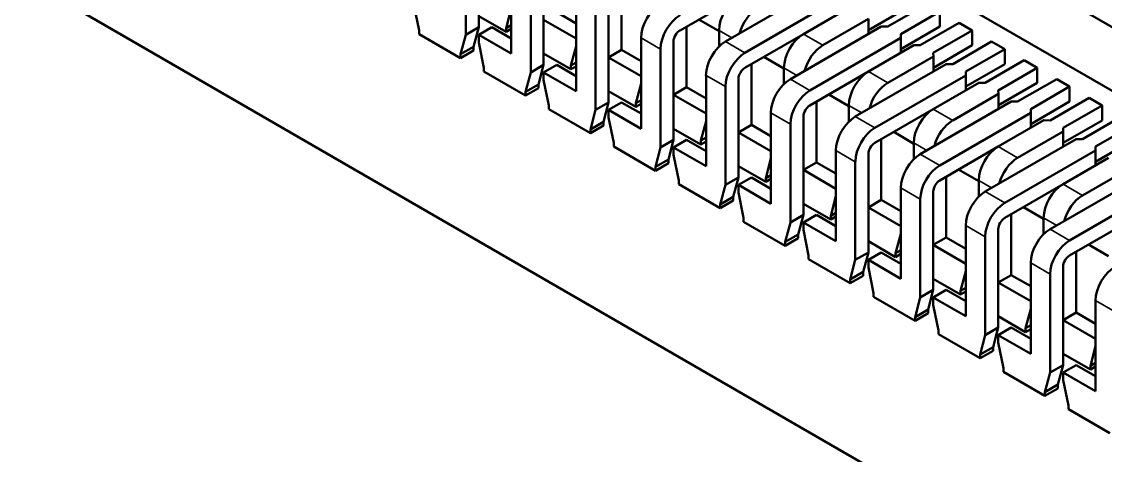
# Model space of a CAD drawing. Header units: millimetres. Extents: x 3137 to 5094, y 789 to 1822.
# Drawn here: x 3994.43 to 4006.23, y 1499.65 to 1504.37 of the extents above; entities that cross this region are included whole.
import ezdxf

# ---------------------------------------------------------------- set-up
doc = ezdxf.new("R2010")
doc.units = ezdxf.units.MM
doc.header["$LTSCALE"] = 1.8
doc.layers.add('외형선(ISO)', color=7, linetype='Continuous', lineweight=50)
doc.layers.add('좁은 외형선(ISO)', color=7, linetype='Continuous', lineweight=35)

msp = doc.modelspace()

# ---------------------------------------------------------------- linework, layer by layer
at = {"layer": '외형선(ISO)'}
for p, q in [((4024.159, 1494.006), (3994.602, 1511.07)), ((3994.001, 1510.723), (4023.558, 1493.659)), ((3990.996, 1506.841), (4019.987, 1490.103)), ((3999.269, 1505.298), (3999.269, 1504.228)), ((3999.41, 1505.38), (3999.41, 1504.31)), ((3999.764, 1505.012), (3999.764, 1504.024)), ((4000.117, 1504.971), (4000.117, 1503.902)), ((3999.976, 1504.89), (3999.976, 1503.82)), ((4000.966, 1504.065), (4000.966, 1504.726)), ((4003.087, 1504.726), (4002.097, 1504.155)), ((4000.471, 1504.604), (4000.471, 1503.616)), ((4002.239, 1504.645), (4001.602, 1504.277)), ((4002.309, 1504.032), (4003.299, 1504.604)), ((3998.703, 1504.555), (3998.76, 1504.277)), ((3999.707, 1504.302), (3999.764, 1504.514)), ((4000.471, 1504.351), (4000.259, 1504.473)), ((4000.683, 1504.481), (4000.683, 1503.412)), ((4000.824, 1504.563), (4000.824, 1503.493)), ((4003.441, 1504.522), (4002.946, 1504.236)), ((4004.077, 1504.522), (4003.655, 1504.279)), ((4003.865, 1504.318), (4004.289, 1504.563)), ((4004.431, 1504.481), (4004.006, 1504.236)), ((4004.431, 1504.318), (4004.431, 1504.481)), ((3999.707, 1504.261), (3999.41, 1504.432)), ((4000.471, 1504.187), (4000.117, 1504.391)), ((4002.027, 1504.269), (4001.807, 1504.396)), ((4003.158, 1504.114), (4003.655, 1504.401)), ((4003.655, 1504.238), (4003.655, 1504.401)), ((4004.643, 1504.359), (4004.219, 1504.114)), ((4004.784, 1504.277), (4004.643, 1504.359)), ((3998.76, 1504.236), (3998.76, 1504.277)), ((3999.212, 1503.975), (3998.76, 1504.236)), ((3999.41, 1504.31), (3999.269, 1504.228)), ((3999.354, 1504.097), (3999.41, 1504.31)), ((3999.41, 1504.228), (3999.552, 1504.31)), ((3999.764, 1504.187), (3999.552, 1504.31)), ((3999.707, 1504.302), (3999.764, 1504.334)), ((3999.707, 1504.302), (3999.707, 1504.261)), ((3999.764, 1504.293), (3999.707, 1504.261)), ((4001.673, 1503.657), (4001.673, 1504.318)), ((4002.027, 1504.277), (4002.027, 1504.1)), ((4002.946, 1504.236), (4002.309, 1503.869)), ((4003.794, 1504.318), (4002.804, 1503.747)), ((4003.865, 1504.318), (4003.794, 1504.318)), ((4004.006, 1504.073), (4004.431, 1504.318)), ((4004.006, 1504.196), (4004.006, 1504.236)), ((4004.784, 1504.277), (4004.36, 1504.032)), ((4004.784, 1504.277), (4004.784, 1504.114)), ((3999.212, 1504.016), (3999.269, 1504.228)), ((3999.764, 1504.024), (3999.41, 1504.228)), ((3999.41, 1504.146), (3999.41, 1504.228)), ((3999.41, 1504.146), (3999.467, 1503.869)), ((4001.178, 1504.196), (4001.178, 1503.207)), ((4001.532, 1504.155), (4001.532, 1503.085)), ((4003.017, 1503.624), (4004.006, 1504.196)), ((4004.006, 1504.032), (4004.006, 1504.196)), ((4004.572, 1503.91), (4004.996, 1504.155)), ((4005.138, 1504.073), (4004.996, 1504.155)), ((3999.212, 1504.016), (3999.354, 1504.097)), ((3999.354, 1504.057), (3999.212, 1503.975)), ((3999.212, 1503.975), (3999.212, 1504.016)), ((3999.354, 1504.097), (3999.354, 1504.057)), ((4000.414, 1503.853), (4000.117, 1504.024)), ((4000.414, 1503.893), (4000.471, 1504.106)), ((4000.824, 1503.983), (4000.966, 1504.065)), ((4001.178, 1503.942), (4000.966, 1504.065)), ((4001.39, 1504.073), (4001.39, 1503.003)), ((4004.148, 1504.114), (4003.653, 1503.828)), ((4004.148, 1504.114), (4004.219, 1504.114)), ((4004.36, 1504.032), (4004.362, 1503.993)), ((4004.784, 1504.114), (4004.362, 1503.87)), ((4005.138, 1504.073), (4004.714, 1503.828)), ((4005.138, 1503.91), (4005.138, 1504.073)), ((4000.117, 1503.902), (3999.976, 1503.82)), ((4000.061, 1503.689), (4000.117, 1503.902)), ((4000.117, 1503.82), (4000.259, 1503.902)), ((4000.471, 1503.779), (4000.259, 1503.902)), ((4000.414, 1503.893), (4000.471, 1503.926)), ((4000.414, 1503.893), (4000.414, 1503.853)), ((4000.471, 1503.885), (4000.414, 1503.853)), ((4001.178, 1503.779), (4000.824, 1503.983)), ((4002.38, 1503.248), (4002.38, 1503.91)), ((4002.734, 1503.861), (4002.514, 1503.987)), ((4004.501, 1503.91), (4003.511, 1503.338)), ((4003.865, 1503.706), (4004.362, 1503.993)), ((4004.362, 1503.829), (4004.362, 1503.993)), ((4004.572, 1503.91), (4004.501, 1503.91)), ((4004.714, 1503.665), (4005.138, 1503.91)), ((4005.35, 1503.951), (4004.926, 1503.706)), ((4005.491, 1503.869), (4005.35, 1503.951)), ((3999.467, 1503.828), (3999.467, 1503.869)), ((3999.919, 1503.567), (3999.467, 1503.828)), ((3999.919, 1503.608), (3999.976, 1503.82)), ((4000.471, 1503.616), (4000.117, 1503.82)), ((4000.117, 1503.738), (4000.117, 1503.82)), ((4001.885, 1503.787), (4001.885, 1502.799)), ((4002.734, 1503.869), (4002.734, 1503.692)), ((4003.653, 1503.828), (4003.017, 1503.461)), ((4003.724, 1503.216), (4004.714, 1503.787)), ((4004.714, 1503.787), (4004.714, 1503.828)), ((4004.714, 1503.624), (4004.714, 1503.787)), ((4005.491, 1503.869), (4005.067, 1503.624)), ((4005.491, 1503.869), (4005.491, 1503.706)), ((3999.919, 1503.608), (4000.061, 1503.689)), ((4000.061, 1503.648), (3999.919, 1503.567)), ((4000.061, 1503.689), (4000.061, 1503.648)), ((4000.117, 1503.738), (4000.174, 1503.461)), ((4001.121, 1503.485), (4001.178, 1503.697)), ((4001.532, 1503.575), (4001.673, 1503.657)), ((4001.885, 1503.534), (4001.673, 1503.657)), ((4002.097, 1503.665), (4002.097, 1502.595)), ((4002.239, 1503.747), (4002.239, 1502.677)), ((4004.855, 1503.706), (4004.36, 1503.42)), ((4004.855, 1503.706), (4004.926, 1503.706)), ((4005.491, 1503.706), (4005.069, 1503.462)), ((4005.279, 1503.502), (4005.704, 1503.747)), ((4005.845, 1503.665), (4005.421, 1503.42)), ((4005.845, 1503.665), (4005.704, 1503.747)), ((4005.845, 1503.502), (4005.845, 1503.665)), ((3999.919, 1503.567), (3999.919, 1503.608)), ((4001.121, 1503.444), (4000.824, 1503.616)), ((4001.885, 1503.371), (4001.532, 1503.575)), ((4003.441, 1503.452), (4003.221, 1503.579)), ((4004.572, 1503.297), (4005.069, 1503.585)), ((4005.067, 1503.624), (4005.069, 1503.585)), ((4005.069, 1503.421), (4005.069, 1503.585)), ((4006.057, 1503.542), (4005.633, 1503.297)), ((4006.199, 1503.461), (4006.057, 1503.542)), ((4000.174, 1503.42), (4000.174, 1503.461)), ((4000.626, 1503.158), (4000.174, 1503.42)), ((4000.626, 1503.199), (4000.683, 1503.412)), ((4000.824, 1503.493), (4000.683, 1503.412)), ((4000.768, 1503.281), (4000.824, 1503.493)), ((4000.824, 1503.412), (4000.966, 1503.493)), ((4001.178, 1503.207), (4000.824, 1503.412)), ((4000.824, 1503.33), (4000.824, 1503.412)), ((4001.178, 1503.371), (4000.966, 1503.493)), ((4001.121, 1503.485), (4001.178, 1503.518)), ((4001.121, 1503.485), (4001.121, 1503.444)), ((4001.178, 1503.477), (4001.121, 1503.444)), ((4003.087, 1502.84), (4003.087, 1503.502)), ((4003.441, 1503.461), (4003.441, 1503.283)), ((4004.36, 1503.42), (4003.724, 1503.053)), ((4005.209, 1503.502), (4004.219, 1502.93)), ((4005.279, 1503.502), (4005.209, 1503.502)), ((4005.421, 1503.257), (4005.845, 1503.502)), ((4005.421, 1503.379), (4005.421, 1503.42)), ((4006.199, 1503.461), (4005.774, 1503.216)), ((4006.199, 1503.461), (4006.199, 1503.297)), ((4000.824, 1503.33), (4000.881, 1503.052)), ((4002.592, 1503.379), (4002.592, 1502.391)), ((4002.946, 1503.338), (4002.946, 1502.269)), ((4004.431, 1502.808), (4005.421, 1503.379)), ((4005.563, 1503.298), (4005.067, 1503.012)), ((4005.421, 1503.216), (4005.421, 1503.379)), ((4005.563, 1503.298), (4005.633, 1503.297)), ((4006.199, 1503.297), (4005.776, 1503.054)), ((4005.986, 1503.093), (4006.411, 1503.338)), ((4000.626, 1503.199), (4000.768, 1503.281)), ((4000.768, 1503.24), (4000.626, 1503.158)), ((4000.626, 1503.158), (4000.626, 1503.199)), ((4000.768, 1503.281), (4000.768, 1503.24)), ((4001.829, 1503.036), (4001.532, 1503.207)), ((4001.829, 1503.077), (4001.885, 1503.289)), ((4002.239, 1503.167), (4002.38, 1503.248)), ((4002.592, 1503.126), (4002.38, 1503.248)), ((4002.804, 1503.257), (4002.804, 1502.187)), ((4005.279, 1502.889), (4005.776, 1503.176)), ((4005.774, 1503.216), (4005.776, 1503.176)), ((4005.776, 1503.013), (4005.776, 1503.176)), ((4006.552, 1503.257), (4006.128, 1503.012)), ((4001.532, 1503.085), (4001.39, 1503.003)), ((4001.475, 1502.873), (4001.532, 1503.085)), ((4001.532, 1503.003), (4001.673, 1503.085)), ((4001.885, 1502.963), (4001.673, 1503.085)), ((4001.829, 1503.077), (4001.885, 1503.11)), ((4001.829, 1503.077), (4001.829, 1503.036)), ((4001.885, 1503.069), (4001.829, 1503.036)), ((4002.592, 1502.963), (4002.239, 1503.167)), ((4003.794, 1502.432), (4003.794, 1503.093)), ((4004.148, 1503.044), (4003.929, 1503.171)), ((4005.916, 1503.093), (4004.926, 1502.522)), ((4005.986, 1503.093), (4005.916, 1503.093)), ((4006.128, 1502.848), (4006.552, 1503.093)), ((4000.881, 1503.012), (4000.881, 1503.052)), ((4001.334, 1502.75), (4000.881, 1503.012)), ((4001.334, 1502.791), (4001.39, 1503.003)), ((4001.885, 1502.799), (4001.532, 1503.003)), ((4001.532, 1502.922), (4001.532, 1503.003)), ((4003.299, 1502.971), (4003.299, 1501.983)), ((4004.148, 1503.053), (4004.148, 1502.875)), ((4005.067, 1503.012), (4004.431, 1502.644)), ((4005.138, 1502.399), (4006.128, 1502.971)), ((4006.128, 1502.971), (4006.128, 1503.012)), ((4006.128, 1502.808), (4006.128, 1502.971)), ((4001.334, 1502.791), (4001.475, 1502.873)), ((4001.475, 1502.832), (4001.334, 1502.75)), ((4001.475, 1502.873), (4001.475, 1502.832)), ((4001.532, 1502.922), (4001.588, 1502.644)), ((4002.536, 1502.669), (4002.592, 1502.881)), ((4002.946, 1502.758), (4003.087, 1502.84)), ((4003.299, 1502.718), (4003.087, 1502.84)), ((4003.511, 1502.848), (4003.511, 1501.779)), ((4003.653, 1502.93), (4003.653, 1501.86)), ((4006.27, 1502.889), (4005.774, 1502.603)), ((4001.334, 1502.75), (4001.334, 1502.791)), ((4002.536, 1502.628), (4002.239, 1502.799)), ((4002.536, 1502.669), (4002.592, 1502.701)), ((4003.299, 1502.554), (4002.946, 1502.758)), ((4004.855, 1502.636), (4004.636, 1502.763)), ((4005.986, 1502.481), (4006.484, 1502.768)), ((4001.588, 1502.603), (4001.588, 1502.644)), ((4002.041, 1502.342), (4001.588, 1502.603)), ((4002.041, 1502.383), (4002.097, 1502.595)), ((4002.239, 1502.677), (4002.097, 1502.595)), ((4002.182, 1502.464), (4002.239, 1502.677)), ((4002.239, 1502.595), (4002.38, 1502.677)), ((4002.592, 1502.391), (4002.239, 1502.595)), ((4002.239, 1502.513), (4002.239, 1502.595)), ((4002.592, 1502.554), (4002.38, 1502.677)), ((4002.536, 1502.669), (4002.536, 1502.628)), ((4002.592, 1502.66), (4002.536, 1502.628)), ((4004.501, 1502.024), (4004.501, 1502.685)), ((4004.855, 1502.644), (4004.855, 1502.467)), ((4005.774, 1502.603), (4005.138, 1502.236)), ((4006.623, 1502.685), (4005.633, 1502.114)), ((4002.041, 1502.383), (4002.182, 1502.464)), ((4002.182, 1502.464), (4002.182, 1502.424)), ((4002.239, 1502.513), (4002.295, 1502.236)), ((4003.243, 1502.26), (4003.299, 1502.473)), ((4004.006, 1502.563), (4004.006, 1501.574)), ((4004.36, 1502.522), (4004.36, 1501.452)), ((4005.845, 1501.991), (4006.835, 1502.563)), ((4002.182, 1502.424), (4002.041, 1502.342)), ((4002.041, 1502.342), (4002.041, 1502.383)), ((4003.243, 1502.22), (4002.946, 1502.391)), ((4003.653, 1502.35), (4003.794, 1502.432)), ((4004.006, 1502.146), (4003.653, 1502.35)), ((4004.006, 1502.309), (4003.794, 1502.432)), ((4004.219, 1502.44), (4004.219, 1501.37)), ((4005.562, 1502.228), (4005.343, 1502.354)), ((4002.295, 1502.195), (4002.295, 1502.236)), ((4002.946, 1502.269), (4002.804, 1502.187)), ((4002.889, 1502.056), (4002.946, 1502.269)), ((4002.946, 1502.187), (4003.087, 1502.269)), ((4003.299, 1502.146), (4003.087, 1502.269)), ((4003.243, 1502.26), (4003.299, 1502.293)), ((4003.243, 1502.26), (4003.243, 1502.22)), ((4003.299, 1502.252), (4003.243, 1502.22)), ((4005.209, 1501.615), (4005.209, 1502.277)), ((4005.562, 1502.236), (4005.562, 1502.059)), ((4002.748, 1501.934), (4002.295, 1502.195)), ((4002.748, 1501.975), (4002.804, 1502.187)), ((4003.299, 1501.983), (4002.946, 1502.187)), ((4002.946, 1502.105), (4002.946, 1502.187)), ((4004.714, 1502.154), (4004.714, 1501.166)), ((4005.067, 1502.114), (4005.067, 1501.044)), ((4006.481, 1502.195), (4005.845, 1501.828)), ((4002.748, 1501.975), (4002.889, 1502.056)), ((4002.889, 1502.015), (4002.748, 1501.934)), ((4002.889, 1502.056), (4002.889, 1502.015)), ((4002.946, 1502.105), (4003.002, 1501.828)), ((4003.95, 1501.852), (4004.006, 1502.064)), ((4004.36, 1501.942), (4004.501, 1502.024)), ((4004.714, 1501.901), (4004.501, 1502.024)), ((4004.926, 1502.032), (4004.926, 1500.962)), ((4002.748, 1501.934), (4002.748, 1501.975)), ((4003.95, 1501.811), (4003.653, 1501.983)), ((4003.95, 1501.852), (4004.006, 1501.885)), ((4004.714, 1501.738), (4004.36, 1501.942)), ((4006.269, 1501.819), (4006.05, 1501.946)), ((4003.002, 1501.787), (4003.002, 1501.828)), ((4003.455, 1501.525), (4003.002, 1501.787)), ((4003.455, 1501.566), (4003.511, 1501.779)), ((4003.653, 1501.86), (4003.511, 1501.779)), ((4003.596, 1501.648), (4003.653, 1501.86)), ((4003.653, 1501.779), (4003.794, 1501.86)), ((4004.006, 1501.574), (4003.653, 1501.779)), ((4003.653, 1501.697), (4003.653, 1501.779)), ((4004.006, 1501.738), (4003.794, 1501.86)), ((4003.95, 1501.852), (4003.95, 1501.811)), ((4004.006, 1501.844), (4003.95, 1501.811)), ((4005.916, 1501.207), (4005.916, 1501.869)), ((4003.455, 1501.566), (4003.596, 1501.648)), ((4003.596, 1501.648), (4003.596, 1501.607)), ((4003.653, 1501.697), (4003.709, 1501.419)), ((4004.657, 1501.444), (4004.714, 1501.656)), ((4005.421, 1501.746), (4005.421, 1500.758)), ((4005.774, 1501.705), (4005.774, 1500.636)), ((4003.596, 1501.607), (4003.455, 1501.525)), ((4003.455, 1501.525), (4003.455, 1501.566)), ((4004.657, 1501.403), (4004.36, 1501.574)), ((4005.067, 1501.534), (4005.209, 1501.615)), ((4005.421, 1501.33), (4005.067, 1501.534)), ((4005.421, 1501.493), (4005.209, 1501.615)), ((4005.633, 1501.624), (4005.633, 1500.554)), ((4003.709, 1501.379), (4003.709, 1501.419)), ((4004.36, 1501.452), (4004.219, 1501.37)), ((4004.303, 1501.24), (4004.36, 1501.452)), ((4004.36, 1501.37), (4004.501, 1501.452)), ((4004.714, 1501.33), (4004.501, 1501.452)), ((4004.657, 1501.444), (4004.714, 1501.477)), ((4004.657, 1501.444), (4004.657, 1501.403)), ((4004.714, 1501.436), (4004.657, 1501.403)), ((4004.162, 1501.117), (4003.709, 1501.379)), ((4004.162, 1501.158), (4004.219, 1501.37)), ((4004.714, 1501.166), (4004.36, 1501.37)), ((4004.36, 1501.289), (4004.36, 1501.37)), ((4004.36, 1501.289), (4004.417, 1501.011)), ((4006.128, 1501.338), (4006.128, 1500.35)), ((4004.162, 1501.158), (4004.303, 1501.24)), ((4004.303, 1501.199), (4004.162, 1501.117)), ((4004.303, 1501.24), (4004.303, 1501.199)), ((4005.364, 1500.995), (4005.067, 1501.166)), ((4005.364, 1501.036), (4005.421, 1501.248)), ((4005.774, 1501.125), (4005.916, 1501.207)), ((4006.128, 1501.085), (4005.916, 1501.207)), ((4004.162, 1501.117), (4004.162, 1501.158)), ((4005.364, 1501.036), (4005.421, 1501.068)), ((4006.128, 1500.921), (4005.774, 1501.125)), ((4004.417, 1500.97), (4004.417, 1501.011)), ((4004.869, 1500.709), (4004.417, 1500.97)), ((4004.869, 1500.75), (4004.926, 1500.962)), ((4005.067, 1501.044), (4004.926, 1500.962)), ((4005.011, 1500.831), (4005.067, 1501.044)), ((4005.067, 1500.962), (4005.209, 1501.044)), ((4005.421, 1500.758), (4005.067, 1500.962)), ((4005.067, 1500.88), (4005.067, 1500.962)), ((4005.421, 1500.921), (4005.209, 1501.044)), ((4005.364, 1501.036), (4005.364, 1500.995)), ((4005.421, 1501.027), (4005.364, 1500.995)), ((4004.869, 1500.75), (4005.011, 1500.831)), ((4005.011, 1500.831), (4005.011, 1500.791)), ((4005.067, 1500.88), (4005.124, 1500.603)), ((4006.071, 1500.627), (4006.128, 1500.84)), ((4005.011, 1500.791), (4004.869, 1500.709)), ((4004.869, 1500.709), (4004.869, 1500.75)), ((4006.071, 1500.587), (4005.774, 1500.758)), ((4005.124, 1500.562), (4005.124, 1500.603)), ((4005.774, 1500.636), (4005.633, 1500.554)), ((4005.718, 1500.423), (4005.774, 1500.636)), ((4005.774, 1500.554), (4005.916, 1500.636)), ((4006.128, 1500.513), (4005.916, 1500.636)), ((4006.071, 1500.627), (4006.128, 1500.66)), ((4006.071, 1500.627), (4006.071, 1500.587)), ((4006.128, 1500.619), (4006.071, 1500.587)), ((4005.576, 1500.301), (4005.124, 1500.562)), ((4005.576, 1500.342), (4005.633, 1500.554)), ((4006.128, 1500.35), (4005.774, 1500.554)), ((4005.774, 1500.472), (4005.774, 1500.554)), ((4005.774, 1500.472), (4005.831, 1500.195)), ((4005.576, 1500.342), (4005.718, 1500.423)), ((4005.718, 1500.382), (4005.576, 1500.301)), ((4005.576, 1500.301), (4005.576, 1500.342)), ((4005.718, 1500.423), (4005.718, 1500.382)), ((4005.831, 1500.154), (4005.831, 1500.195)), ((4006.283, 1499.893), (4005.831, 1500.154))]:
    msp.add_line(p, q, dxfattribs=at)
for centre, major_axis, end_param in [((4002.239, 1504.4), (0.15, 0.26), 2.356194), ((4001.39, 1504.318), (0.15, 0.26), 2.356194), ((4002.451, 1504.277), (0.15, 0.26), 2.016358), ((4001.602, 1504.196), (0.15, 0.26), 2.356194), ((4001.602, 1504.196), (0.05, 0.0866), 2.356194), ((4002.946, 1503.991), (0.15, 0.26), 2.356194), ((4002.097, 1503.91), (0.15, 0.26), 2.356194), ((4002.309, 1503.787), (0.15, 0.26), 2.356194), ((4003.158, 1503.869), (0.15, 0.26), 2.016358), ((4002.309, 1503.787), (0.05, 0.0866), 2.356194), ((4003.653, 1503.583), (0.15, 0.26), 2.356194), ((4002.804, 1503.502), (0.15, 0.26), 2.356194), ((4003.865, 1503.461), (0.15, 0.26), 2.016358), ((4003.017, 1503.379), (0.15, 0.26), 2.356194), ((4003.017, 1503.379), (0.05, 0.0866), 2.356194), ((4004.36, 1503.175), (0.15, 0.26), 2.356194), ((4003.511, 1503.093), (0.15, 0.26), 2.356194), ((4004.572, 1503.053), (0.15, 0.26), 2.016358), ((4003.724, 1502.971), (0.15, 0.26), 2.356194), ((4003.724, 1502.971), (0.05, 0.0866), 2.356194), ((4005.067, 1502.767), (0.15, 0.26), 2.356194), ((4004.219, 1502.685), (0.15, 0.26), 2.356194), ((4005.279, 1502.644), (0.15, 0.26), 2.016358), ((4004.431, 1502.563), (0.15, 0.26), 2.356194), ((4004.431, 1502.563), (0.05, 0.0866), 2.356194), ((4005.774, 1502.359), (0.15, 0.26), 2.356194), ((4004.926, 1502.277), (0.15, 0.26), 2.356194), ((4005.986, 1502.236), (0.15, 0.26), 2.016358), ((4005.138, 1502.154), (0.15, 0.26), 2.356194), ((4005.138, 1502.154), (0.05, 0.0866), 2.356194), ((4005.633, 1501.869), (0.15, 0.26), 2.356194), ((4005.845, 1501.746), (0.15, 0.26), 2.356194), ((4005.845, 1501.746), (0.05, 0.0866), 2.356194), ((4006.34, 1501.46), (0.15, 0.26), 2.356194)]:
    msp.add_ellipse(centre, major_axis=major_axis, ratio=0.57735, start_param=0.785398, end_param=end_param, dxfattribs=at)
at = {"layer": '좁은 외형선(ISO)'}
for p, q in [((4002.168, 1504.196), (4002.027, 1504.277)), ((4002.946, 1504.236), (4003.158, 1504.114)), ((4001.39, 1504.073), (4001.178, 1504.196)), ((4002.309, 1504.032), (4002.097, 1504.155)), ((4002.097, 1503.665), (4001.885, 1503.787)), ((4002.875, 1503.787), (4002.734, 1503.869)), ((4003.653, 1503.828), (4003.865, 1503.706)), ((4003.017, 1503.624), (4002.804, 1503.747)), ((4003.582, 1503.379), (4003.441, 1503.461)), ((4004.36, 1503.42), (4004.572, 1503.297)), ((4002.804, 1503.257), (4002.592, 1503.379)), ((4003.724, 1503.216), (4003.511, 1503.338)), ((4003.511, 1502.848), (4003.299, 1502.971)), ((4004.289, 1502.971), (4004.148, 1503.053)), ((4005.067, 1503.012), (4005.279, 1502.889)), ((4004.431, 1502.808), (4004.219, 1502.93)), ((4004.996, 1502.563), (4004.855, 1502.644)), ((4005.774, 1502.603), (4005.986, 1502.481)), ((4004.219, 1502.44), (4004.006, 1502.563)), ((4005.138, 1502.399), (4004.926, 1502.522)), ((4005.704, 1502.154), (4005.562, 1502.236)), ((4004.926, 1502.032), (4004.714, 1502.154)), ((4005.845, 1501.991), (4005.633, 1502.114)), ((4005.633, 1501.624), (4005.421, 1501.746)), ((4006.34, 1501.215), (4006.128, 1501.338))]:
    msp.add_line(p, q, dxfattribs=at)

doc.saveas('drawing.dxf')
